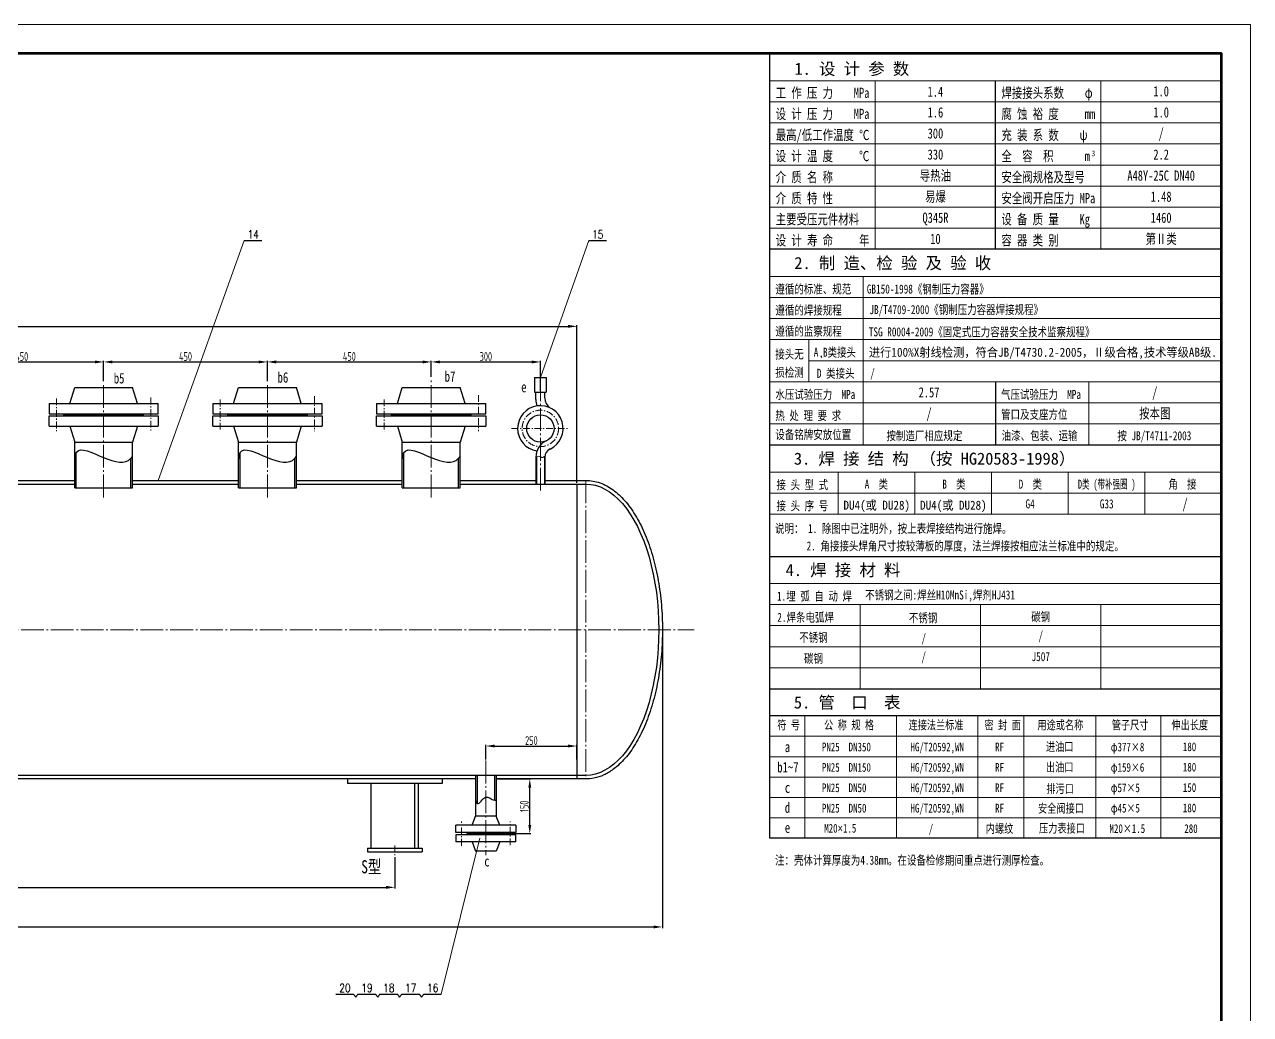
# Model space of a CAD drawing. Extents: x -6371 to 30159, y -2288 to 2464.
# Drawn here: x 26791 to 30159, y -254 to 2464 of the extents above; entities that cross this region are included whole.
import ezdxf
from ezdxf.enums import TextEntityAlignment as Align

# ---------------------------------------------------------------- set-up
doc = ezdxf.new("R2010")
doc.units = 0
doc.header["$LTSCALE"] = 25
doc.header["$PDMODE"] = 1
doc.linetypes.add('ZXX-L', pattern=[3.28, 2.5, -0.3, 0.18, -0.3])
doc.linetypes.add('ZXX-S', pattern=[1.27, 0.75, -0.2, 0.12, -0.2])
doc.layers.get('Defpoints').update_dxf_attribs({"linetype": 'CONTINUOUS'})
doc.layers.add('1轮廓实线层', color=7, linetype='CONTINUOUS')
for name, color, linetype, lineweight in [('A 粗实线', 1, 'CONTINUOUS', 25), ('B 细实线', 7, 'CONTINUOUS', 15), ('C 文 字', 2, 'CONTINUOUS', 20), ('D 短中心线', 3, 'ZXX-S', 18), ('E 长中心线', 3, 'ZXX-L', 15), ('J 标注尺寸', 2, 'CONTINUOUS', 15)]:
    doc.layers.add(name, color=color, linetype=linetype, lineweight=lineweight)
doc.styles.add('HZTXT', font='SIMFANG.TTF', dxfattribs={"width": 0.75})
doc.styles.add('ROMANC', font='romanc', dxfattribs={"width": 0.7, "height": 6})
doc.styles.get("Standard").update_dxf_attribs({"font": 'isocp.shx', "width": 0.707, "bigfont": 'hztxt.shx'})
doc.dimstyles.new('通用标注4.0', dxfattribs={"dimtxt": 24, "dimasz": 24, "dimexe": 3, "dimexo": 3, "dimgap": 3, "dimtad": 1, "dimdec": 0, "dimzin": 0, "dimdsep": 46, "dimtxsty": 'Standard', "dimcen": 3, "dimadec": 0, "dimazin": 0, "dimtfac": 0.375, "dimtdec": 0, "dimtmove": 2, "dimatfit": 3, "dimfxl": 0, "dimtzin": 0, "dimarcsym": 0})

# ---------------------------------------------------------------- blocks, each defined once
blk = doc.blocks.new('*D80')
at = {"layer": 'Defpoints', "color": 0}
for p in [(28308.5, 1635.5), (24108.5, 1212.4), (28308.5, 1202.4)]:
    blk.add_point(p, dxfattribs=at)
at = {"layer": 'J 标注尺寸', "color": 0, "lineweight": -2}
for p, q in [((24108.5, 1215.4), (24108.5, 1638.5)), ((24132.5, 1635.5), (28284.5, 1635.5)), ((28308.5, 1205.4), (28308.5, 1638.5))]:
    blk.add_line(p, q, dxfattribs=at)
at = {"layer": 'J 标注尺寸', "color": 0}
for points in [[(24132.5, 1639.5), (24132.5, 1631.5), (24108.5, 1635.5)], [(28284.5, 1639.5), (28284.5, 1631.5), (28308.5, 1635.5)]]:
    blk.add_solid(points, dxfattribs=at)
at = {"layer": 'J 标注尺寸', "color": 0, "insert": (26208.5, 1650.5), "char_height": 24, "attachment_point": 5}
blk.add_mtext('4200{}{}', dxfattribs=at)
blk = doc.blocks.new('*D86')
at = {"layer": 'Defpoints', "color": 0}
for p in [(26558.5, 1537.7), (27008.5, 1537.7), (27008.5, 1481.6)]:
    blk.add_point(p, dxfattribs=at)
at = {"layer": 'J 标注尺寸', "color": 0, "lineweight": -2}
for p, q in [((26582.5, 1537.7), (26984.5, 1537.7)), ((27008.5, 1484.6), (27008.5, 1540.7))]:
    blk.add_line(p, q, dxfattribs=at)
at = {"layer": 'J 标注尺寸', "color": 0}
for points in [[(26582.5, 1541.7), (26582.5, 1533.7), (26558.5, 1537.7)], [(26984.5, 1541.7), (26984.5, 1533.7), (27008.5, 1537.7)]]:
    blk.add_solid(points, dxfattribs=at)
at = {"layer": 'J 标注尺寸', "color": 0, "insert": (26783.5, 1552.7), "char_height": 24, "attachment_point": 5}
blk.add_mtext('450', dxfattribs=at)
blk = doc.blocks.new('*D87')
at = {"layer": 'Defpoints', "color": 0}
for p in [(27008.5, 1537.7), (27458.5, 1537.7), (27458.5, 1481.6)]:
    blk.add_point(p, dxfattribs=at)
at = {"layer": 'J 标注尺寸', "color": 0, "lineweight": -2}
for p, q in [((27032.5, 1537.7), (27434.5, 1537.7)), ((27458.5, 1484.6), (27458.5, 1540.7))]:
    blk.add_line(p, q, dxfattribs=at)
at = {"layer": 'J 标注尺寸', "color": 0}
for points in [[(27032.5, 1541.7), (27032.5, 1533.7), (27008.5, 1537.7)], [(27434.5, 1541.7), (27434.5, 1533.7), (27458.5, 1537.7)]]:
    blk.add_solid(points, dxfattribs=at)
at = {"layer": 'J 标注尺寸', "color": 0, "insert": (27233.5, 1552.7), "char_height": 24, "attachment_point": 5}
blk.add_mtext('450', dxfattribs=at)
blk = doc.blocks.new('*D88')
at = {"layer": 'Defpoints', "color": 0}
for p in [(27458.5, 1537.7), (27908.5, 1537.7), (27908.5, 1493.4)]:
    blk.add_point(p, dxfattribs=at)
at = {"layer": 'J 标注尺寸', "color": 0, "lineweight": -2}
for p, q in [((27482.5, 1537.7), (27884.5, 1537.7)), ((27908.5, 1496.4), (27908.5, 1540.7))]:
    blk.add_line(p, q, dxfattribs=at)
at = {"layer": 'J 标注尺寸', "color": 0}
for points in [[(27482.5, 1541.7), (27482.5, 1533.7), (27458.5, 1537.7)], [(27884.5, 1541.7), (27884.5, 1533.7), (27908.5, 1537.7)]]:
    blk.add_solid(points, dxfattribs=at)
at = {"layer": 'J 标注尺寸', "color": 0, "insert": (27683.5, 1552.7), "char_height": 24, "attachment_point": 5}
blk.add_mtext('450', dxfattribs=at)
blk = doc.blocks.new('*D89')
at = {"layer": 'Defpoints', "color": 0}
for p in [(27908.5, 1537.7), (28208.5, 1537.7), (28208.5, 1455.1)]:
    blk.add_point(p, dxfattribs=at)
at = {"layer": 'J 标注尺寸', "color": 0, "lineweight": -2}
for p, q in [((27932.5, 1537.7), (28184.5, 1537.7)), ((28208.5, 1458.1), (28208.5, 1540.7))]:
    blk.add_line(p, q, dxfattribs=at)
at = {"layer": 'J 标注尺寸', "color": 0}
for points in [[(27932.5, 1541.7), (27932.5, 1533.7), (27908.5, 1537.7)], [(28184.5, 1541.7), (28184.5, 1533.7), (28208.5, 1537.7)]]:
    blk.add_solid(points, dxfattribs=at)
at = {"layer": 'J 标注尺寸', "color": 0, "insert": (28058.5, 1552.7), "char_height": 24, "attachment_point": 5}
blk.add_mtext('300', dxfattribs=at)
blk = doc.blocks.new('*D90')
at = {"layer": 'Defpoints', "color": 0}
for p in [(28087, 392.4), (28179.1, 392.4), (28109.5, 242.4)]:
    blk.add_point(p, dxfattribs=at)
at = {"layer": 'J 标注尺寸', "color": 0, "lineweight": -2}
for p, q in [((28090, 392.4), (28182.1, 392.4)), ((28179.1, 266.4), (28179.1, 368.4)), ((28112.5, 242.4), (28182.1, 242.4))]:
    blk.add_line(p, q, dxfattribs=at)
at = {"layer": 'J 标注尺寸', "color": 0}
for points in [[(28175.1, 368.4), (28183.1, 368.4), (28179.1, 392.4)], [(28175.1, 266.4), (28183.1, 266.4), (28179.1, 242.4)]]:
    blk.add_solid(points, dxfattribs=at)
at = {"layer": 'J 标注尺寸', "color": 0, "insert": (28164.1, 317.4), "char_height": 24, "attachment_point": 5, "rotation": 90}
blk.add_mtext('150', dxfattribs=at)
blk = doc.blocks.new('*D102')
at = {"layer": 'Defpoints', "color": 0}
for p in [(24608.5, 180.3), (27808.5, 180.3), (27808.5, 94.8)]:
    blk.add_point(p, dxfattribs=at)
at = {"layer": 'J 标注尺寸', "color": 0, "lineweight": -2}
for p, q in [((24608.5, 177.3), (24608.5, 91.8)), ((27808.5, 177.3), (27808.5, 91.8)), ((24632.5, 94.8), (27784.5, 94.8))]:
    blk.add_line(p, q, dxfattribs=at)
at = {"layer": 'J 标注尺寸', "color": 0}
for points in [[(24632.5, 98.8), (24632.5, 90.8), (24608.5, 94.8)], [(27784.5, 98.8), (27784.5, 90.8), (27808.5, 94.8)]]:
    blk.add_solid(points, dxfattribs=at)
at = {"layer": 'J 标注尺寸', "color": 0, "insert": (26208.5, 109.8), "char_height": 24, "attachment_point": 5}
blk.add_mtext('3200', dxfattribs=at)
blk = doc.blocks.new('*D103')
at = {"layer": 'Defpoints', "color": 0}
for p in [(28308.5, 482.9), (28058.5, 442.9), (28308.5, 442.9)]:
    blk.add_point(p, dxfattribs=at)
at = {"layer": 'J 标注尺寸', "color": 0, "lineweight": -2}
for p, q in [((28058.5, 445.9), (28058.5, 485.9)), ((28082.5, 482.9), (28284.5, 482.9)), ((28308.5, 445.9), (28308.5, 485.9))]:
    blk.add_line(p, q, dxfattribs=at)
at = {"layer": 'J 标注尺寸', "color": 0}
for points in [[(28082.5, 486.9), (28082.5, 478.9), (28058.5, 482.9)], [(28284.5, 486.9), (28284.5, 478.9), (28308.5, 482.9)]]:
    blk.add_solid(points, dxfattribs=at)
at = {"layer": 'J 标注尺寸', "color": 0, "insert": (28183.5, 497.9), "char_height": 24, "attachment_point": 5}
blk.add_mtext('250', dxfattribs=at)
blk = doc.blocks.new('*D106')
at = {"layer": 'Defpoints', "color": 0}
for p in [(23873.5, 802.4), (28543.5, 802.4), (28543.5, -13.9)]:
    blk.add_point(p, dxfattribs=at)
at = {"layer": 'J 标注尺寸', "color": 0, "lineweight": -2}
for p, q in [((23873.5, 799.4), (23873.5, -16.9)), ((28543.5, 799.4), (28543.5, -16.9)), ((23897.5, -13.9), (28519.5, -13.9))]:
    blk.add_line(p, q, dxfattribs=at)
at = {"layer": 'J 标注尺寸', "color": 0}
for points in [[(23897.5, -9.9), (23897.5, -17.9), (23873.5, -13.9)], [(28519.5, -9.9), (28519.5, -17.9), (28543.5, -13.9)]]:
    blk.add_solid(points, dxfattribs=at)
at = {"layer": 'J 标注尺寸', "color": 0, "insert": (26208.5, 1.1), "char_height": 24, "attachment_point": 5}
blk.add_mtext('4670', dxfattribs=at)

msp = doc.modelspace()

# ---------------------------------------------------------------- linework, layer by layer
at = {"layer": '1轮廓实线层'}
for points in [[(26929, 1268), (26933.5, 1288.9), (27008.5, 1275), (27083.5, 1273.3), (27088, 1279.7)], [(27379, 1268), (27383.5, 1288.9), (27458.5, 1275), (27533.5, 1273.3), (27538, 1279.7)], [(27829, 1268), (27833.5, 1288.9), (27908.5, 1275), (27983.5, 1273.3), (27988, 1279.7)], [(28030, 334.3), (28035, 325.1), (28058.5, 342.7), (28082, 334.3), (28087, 334.3)]]:
    msp.add_spline(points, degree=3, dxfattribs=at)
at = {"layer": 'A 粗实线'}
for p, q in [((28838.8, 229.7), (28838.8, 2384.3)), ((29458.8, 1847), (29458.8, 2309.9)), ((27394.9, 1870.9), (27443.1, 1870.9)), ((28341.4, 1870.9), (28389.5, 1870.9)), ((30078.8, 1847), (28838.8, 1847)), ((28192.2, 1495.1), (28192.2, 1455.1)), ((28192.2, 1495.1), (28224.2, 1495.1)), ((28224.2, 1495.1), (28224.2, 1455.1)), ((29458.8, 1483.3), (29458.8, 1309.7)), ((26915.5, 1423.4), (26929, 1467.4)), ((26929, 1467.4), (27088, 1467.4)), ((27101.5, 1423.4), (27088, 1467.4)), ((27365.5, 1423.4), (27379, 1467.4)), ((27379, 1467.4), (27538, 1467.4)), ((27551.5, 1423.4), (27538, 1467.4)), ((27815.5, 1423.4), (27829, 1467.4)), ((27829, 1467.4), (27988, 1467.4)), ((28001.5, 1423.4), (27988, 1467.4)), ((28192.2, 1455.1), (28224.2, 1455.1)), ((28195.7, 1434.2), (28195.7, 1455.1)), ((28220.7, 1438.7), (28220.7, 1455.1)), ((26858.5, 1423.4), (26858.5, 1395.4)), ((26858.5, 1423.4), (27158.5, 1423.4)), ((27158.5, 1395.4), (27158.5, 1423.4)), ((27308.5, 1423.4), (27308.5, 1395.4)), ((27308.5, 1423.4), (27608.5, 1423.4)), ((27608.5, 1395.4), (27608.5, 1423.4)), ((27758.5, 1423.4), (27758.5, 1395.4)), ((27758.5, 1423.4), (28058.5, 1423.4)), ((28058.5, 1395.4), (28058.5, 1423.4)), ((26858.5, 1395.4), (27158.5, 1395.4)), ((26858.5, 1361.4), (26858.5, 1389.4)), ((26858.5, 1389.4), (27158.5, 1389.4)), ((26899.5, 1395.4), (26899.5, 1392.4)), ((26899.5, 1389.4), (26899.5, 1392.4)), ((26899.5, 1392.4), (27117.5, 1392.4)), ((26899.5, 1392.4), (27117.5, 1392.4)), ((27117.5, 1392.4), (27117.5, 1395.4)), ((27117.5, 1392.4), (27117.5, 1389.4)), ((27158.5, 1389.4), (27158.5, 1361.4)), ((27308.5, 1395.4), (27608.5, 1395.4)), ((27308.5, 1361.4), (27308.5, 1389.4)), ((27308.5, 1389.4), (27608.5, 1389.4)), ((27349.5, 1395.4), (27349.5, 1392.4)), ((27349.5, 1389.4), (27349.5, 1392.4)), ((27349.5, 1392.4), (27567.5, 1392.4)), ((27349.5, 1392.4), (27567.5, 1392.4)), ((27567.5, 1392.4), (27567.5, 1395.4)), ((27567.5, 1392.4), (27567.5, 1389.4)), ((27608.5, 1389.4), (27608.5, 1361.4)), ((27758.5, 1395.4), (28058.5, 1395.4)), ((27758.5, 1361.4), (27758.5, 1389.4)), ((27758.5, 1389.4), (28058.5, 1389.4)), ((27799.5, 1395.4), (27799.5, 1392.4)), ((27799.5, 1389.4), (27799.5, 1392.4)), ((27799.5, 1392.4), (28017.5, 1392.4)), ((27799.5, 1392.4), (28017.5, 1392.4)), ((28017.5, 1392.4), (28017.5, 1395.4)), ((28017.5, 1392.4), (28017.5, 1389.4)), ((28058.5, 1389.4), (28058.5, 1361.4)), ((26858.5, 1361.4), (27158.5, 1361.4)), ((26915.5, 1361.4), (26929, 1317.4)), ((27101.5, 1361.4), (27088, 1317.4)), ((27308.5, 1361.4), (27608.5, 1361.4)), ((27365.5, 1361.4), (27379, 1317.4)), ((27551.5, 1361.4), (27538, 1317.4)), ((27758.5, 1361.4), (28058.5, 1361.4)), ((27815.5, 1361.4), (27829, 1317.4)), ((28001.5, 1361.4), (27988, 1317.4)), ((26929, 1192.4), (26929, 1317.4)), ((26929, 1317.4), (27088, 1317.4)), ((27088, 1192.4), (27088, 1317.4)), ((27379, 1192.4), (27379, 1317.4)), ((27379, 1317.4), (27538, 1317.4)), ((27538, 1192.4), (27538, 1317.4)), ((27829, 1192.4), (27829, 1317.4)), ((27829, 1317.4), (27988, 1317.4)), ((27988, 1192.4), (27988, 1317.4)), ((26933.5, 1192.4), (26933.5, 1288.9)), ((27383.5, 1192.4), (27383.5, 1288.9)), ((27833.5, 1192.4), (27833.5, 1288.9)), ((28838.8, 1309.7), (30078.8, 1309.7)), ((27083.5, 1192.4), (27083.5, 1273.3)), ((27533.5, 1192.4), (27533.5, 1273.3)), ((27983.5, 1192.4), (27983.5, 1273.3)), ((28195.7, 1276.1), (28195.7, 1202.4)), ((28197.2, 1276.1), (28197.2, 1202.4)), ((28219.2, 1276.1), (28219.2, 1202.4)), ((28220.7, 1276.1), (28220.7, 1202.4)), ((26638, 1212.4), (26929, 1212.4)), ((27088, 1212.4), (27379, 1212.4)), ((27538, 1212.4), (27829, 1212.4)), ((27988, 1212.4), (28195.7, 1212.4)), ((28220.7, 1212.4), (28333.5, 1212.4)), ((26638, 1202.4), (26929, 1202.4)), ((26929, 1192.4), (27088, 1192.4)), ((27088, 1202.4), (27379, 1202.4)), ((27379, 1192.4), (27538, 1192.4)), ((27538, 1202.4), (27829, 1202.4)), ((27829, 1192.4), (27988, 1192.4)), ((27988, 1202.4), (28333.5, 1202.4)), ((28308.5, 1202.4), (28308.5, 392.4)), ((28838.8, 1003.8), (30078.8, 1003.8)), ((28838.8, 640.1), (30078.8, 640.1)), ((30078.8, 565.7), (28838.8, 565.7)), ((28333.5, 402.4), (24083.5, 402.4)), ((28030, 392.4), (24083.5, 392.4)), ((27678.5, 392.4), (27678.5, 380.4)), ((27938.5, 380.4), (27678.5, 380.4)), ((27743.5, 202.4), (27743.5, 380.4)), ((27863.5, 202.4), (27863.5, 380.4)), ((27873.5, 202.4), (27873.5, 380.4)), ((27938.5, 392.4), (27938.5, 380.4)), ((28030, 402.4), (28030, 290.4)), ((28035, 402.4), (28035, 325.1)), ((28082, 402.4), (28082, 334.3)), ((28087, 402.4), (28087, 290.4)), ((28333.5, 392.4), (28087, 392.4)), ((28020.5, 265.4), (28030, 290.4)), ((28087, 290.4), (28030, 290.4)), ((28096.5, 265.4), (28087, 290.4)), ((27976, 245.4), (27976, 265.4)), ((28141, 265.4), (27976, 265.4)), ((28141, 245.4), (27976, 245.4)), ((28141, 239.4), (27976, 239.4)), ((27976, 239.4), (27976, 219.4)), ((28007.5, 242.4), (28007.5, 245.4)), ((28109.5, 242.4), (28007.5, 242.4)), ((28109.5, 242.4), (28007.5, 242.4)), ((28007.5, 242.4), (28007.5, 239.4)), ((28109.5, 245.4), (28109.5, 242.4)), ((28109.5, 239.4), (28109.5, 242.4)), ((28141, 265.4), (28141, 245.4)), ((28141, 219.4), (28141, 239.4)), ((27733.5, 202.4), (27883.5, 202.4)), ((27733.5, 202.4), (27733.5, 192.4)), ((27883.5, 202.4), (27883.5, 192.4)), ((28141, 219.4), (27976, 219.4)), ((28020.5, 219.4), (28030, 194.4)), ((28096.5, 219.4), (28087, 194.4)), ((30078.8, 229.7), (28838.8, 229.7)), ((27733.5, 192.4), (27883.5, 192.4)), ((28087, 194.4), (28030, 194.4)), ((27646.8, -198.2), (27695, -198.2)), ((27707.1, -198.2), (27755.3, -198.2)), ((27767.4, -198.2), (27815.6, -198.2)), ((27827.7, -198.2), (27875.8, -198.2)), ((27888, -198.2), (27936.1, -198.2))]:
    msp.add_line(p, q, dxfattribs=at)
at = {"layer": 'A 粗实线', "color": 5, "lineweight": 60}
msp.add_lwpolyline([(23630.8, -2207.7), (30078.8, -2207.7), (30078.8, 2384.3), (23630.8, 2384.3)], close=True, dxfattribs=at)
at = {"layer": 'A 粗实线'}
msp.add_circle((28208.2, 1355.1), 37.5, dxfattribs=at)
for centre, radius, start, end in [((28208.2, 1355.1), 62.5, 295.3769, 261.3292), ((28245.7, 1434.2), 50, 180, 200.2078), ((28255.2, 1439.3), 34.5, 181.1276, 232.5156), ((28245.7, 1276.1), 50, 115.3769, 180), ((28245.7, 1276.1), 25, 115.3769, 180)]:
    msp.add_arc(centre, radius, start, end, dxfattribs=at)
at = {"layer": 'A 粗实线', "extrusion": (0, 0, -1)}
msp.add_ellipse((28333.5, 802.4), major_axis=(0, 400), ratio=0.5, start_param=0, end_param=3.141593, dxfattribs=at)
at = {"layer": 'A 粗实线'}
msp.add_open_spline([(28333.5, 1212.4), (28340, 1212.4), (28346.5, 1211.8), (28359.3, 1209.5), (28365.7, 1207.8), (28378.3, 1203.4), (28384.5, 1200.6), (28402.2, 1191), (28413.5, 1182.8), (28434.9, 1162.9), (28445.1, 1151.3), (28464.3, 1125), (28473.3, 1110.3), (28489.8, 1078.3), (28497.4, 1061), (28510.9, 1024.1), (28516.9, 1004.5), (28527.1, 963.8), (28531.3, 942.6), (28538, 899.1), (28540.4, 876.8), (28543.3, 831.7), (28543.8, 808.9), (28542.9, 763.5), (28541.5, 740.9), (28536.8, 696.4), (28533.5, 674.5), (28525.1, 632.2), (28520.1, 611.7), (28508.2, 572.7), (28501.5, 554.1), (28486.5, 519.4), (28478.2, 503.3), (28460.4, 473.9), (28450.8, 460.6), (28430.5, 437.3), (28419.8, 427.2), (28400.1, 412.8), (28391.5, 407.6), (28373.7, 399.4), (28364.5, 396.4), (28348.1, 393.1), (28340.8, 392.4), (28333.5, 392.4)], degree=3, knots=[0, 0, 0, 0, 0.088173, 0.088173, 0.176347, 0.176347, 0.26452, 0.26452, 0.432799, 0.432799, 0.601078, 0.601078, 0.769357, 0.769357, 0.937636, 0.937636, 1.105915, 1.105915, 1.274194, 1.274194, 1.442473, 1.442473, 1.610752, 1.610752, 1.779031, 1.779031, 1.94731, 1.94731, 2.115589, 2.115589, 2.283868, 2.283868, 2.452147, 2.452147, 2.620426, 2.620426, 2.788705, 2.788705, 2.915425, 2.915425, 3.042145, 3.042145, 3.141593, 3.141593, 3.141593, 3.141593], dxfattribs=at)
at = {"layer": 'B 细实线'}
for p, q in [((28838.8, 2309.9), (30078.8, 2309.9)), ((29128.1, 2309.9), (29128.1, 1847)), ((29748.1, 1847), (29748.1, 2309.9)), ((28838.8, 2252.1), (30078.8, 2252.1)), ((28838.8, 2194.2), (30078.8, 2194.2)), ((28838.8, 2136.3), (30078.8, 2136.3)), ((28838.8, 2078.5), (30078.8, 2078.5)), ((28838.8, 2020.6), (30078.8, 2020.6)), ((28838.8, 1962.7), (30078.8, 1962.7)), ((28838.8, 1904.9), (30078.8, 1904.9)), ((27158.5, 1212.4), (27394.9, 1870.9)), ((28208.2, 1495.1), (28341.4, 1870.9)), ((28838.8, 1772.6), (30078.8, 1772.6)), ((29095, 1309.7), (29095, 1772.6)), ((28838.8, 1714.7), (30078.8, 1714.7)), ((28838.8, 1656.9), (30078.8, 1656.9)), ((28838.8, 1599), (30078.8, 1599)), ((28945.2, 1599), (28945.2, 1483.3)), ((28978.6, 1554.2), (28980.9, 1550.1)), ((28945.2, 1541.1), (30078.8, 1541.1)), ((28838.8, 1483.3), (30078.8, 1483.3)), ((29715, 1309.7), (29715, 1483.3)), ((28838.8, 1425.4), (30078.8, 1425.4)), ((28838.8, 1367.5), (30078.8, 1367.5)), ((28838.8, 1235.3), (30078.8, 1235.3)), ((29026.5, 1235.3), (29026.5, 1119.5)), ((29236.9, 1119.5), (29236.9, 1235.3)), ((29447.3, 1235.3), (29447.3, 1119.5)), ((29657.7, 1119.5), (29657.7, 1235.3)), ((29868.1, 1235.3), (29868.1, 1119.5)), ((28838.8, 1177.4), (30078.8, 1177.4)), ((28838.8, 1119.5), (30078.8, 1119.5)), ((28838.8, 929.4), (30078.8, 929.4)), ((28838.8, 871.5), (30078.8, 871.5)), ((29086.8, 640.1), (29086.8, 871.5)), ((29417.4, 640.1), (29417.4, 871.5)), ((29748.1, 640.1), (29748.1, 871.5)), ((28838.8, 813.7), (30078.8, 813.7)), ((30078.8, 755.8), (28838.8, 755.8)), ((28838.8, 697.9), (30078.8, 697.9)), ((28934.8, 565.7), (28934.8, 229.7)), ((29186, 565.7), (29186, 229.7)), ((29409.4, 565.7), (29409.4, 229.7)), ((29535.8, 565.7), (29535.8, 229.7)), ((29733.7, 565.7), (29733.7, 229.7)), ((29912.4, 565.7), (29912.4, 229.7)), ((30078.8, 509.7), (28838.8, 509.7)), ((30078.8, 453.7), (28838.8, 453.7)), ((30078.8, 397.7), (28838.8, 397.7)), ((30078.8, 341.7), (28838.8, 341.7)), ((30078.8, 285.7), (28838.8, 285.7)), ((28041.9, 229.8), (27936.1, -198.2)), ((27695, -198.2), (27701, -206.7)), ((27707.1, -198.2), (27701, -206.7)), ((27755.3, -198.2), (27761.3, -206.7)), ((27767.4, -198.2), (27761.3, -206.7)), ((27815.6, -198.2), (27821.6, -206.7)), ((27827.7, -198.2), (27821.6, -206.7)), ((27875.8, -198.2), (27881.9, -206.7)), ((27888, -198.2), (27881.9, -206.7))]:
    msp.add_line(p, q, dxfattribs=at)
msp.add_lwpolyline([(23430.8, -2287.7), (30158.8, -2287.7), (30158.8, 2464.3), (23430.8, 2464.3)], close=True, dxfattribs=at)
msp.add_spline([(28195.7, 1276.1), (28205.7, 1278.5), (28212.6, 1275.4), (28220.7, 1279.2)], degree=3, dxfattribs=at)
at = {"layer": 'D 短中心线'}
for p, q in [((26879, 1437.6), (26879, 1347.4)), ((27138, 1439.8), (27138, 1347.4)), ((27329, 1434.2), (27329, 1347.4)), ((27588, 1443.6), (27588, 1347.4)), ((27779, 1434.8), (27779, 1347.4)), ((28038, 1446.5), (28038, 1347.4)), ((28128.8, 1355.1), (28287.6, 1355.1)), ((27991.8, 208.9), (27991.8, 275.4)), ((28125.3, 210.3), (28125.3, 275.4)), ((27808.5, 210.1), (27808.5, 180.3))]:
    msp.add_line(p, q, dxfattribs=at)
msp.add_circle((28208.2, 1355.1), 50, dxfattribs=at)
at = {"layer": 'E 长中心线'}
for p, q in [((27908.5, 1165.8), (27908.5, 1493.4)), ((28208.5, 1184.4), (28208.5, 1502.9)), ((27008.5, 1165.8), (27008.5, 1481.6)), ((27458.5, 1165.8), (27458.5, 1481.6)), ((28333.5, 1212.4), (28333.5, 392.4)), ((26453.7, 802.4), (28630.3, 802.4)), ((28058.5, 442.9), (28058.5, 183.4))]:
    msp.add_line(p, q, dxfattribs=at)

# ---------------------------------------------------------------- texts
at = {"layer": 'A 粗实线', "color": 2, "style": 'HZTXT', "width": 0.75}
for s, p in [('工 作 压 力    MPa', (28854.6, 2262.8)), ('焊接接头系数    φ', (29474.6, 2262.8)), ('设 计 压 力    MPa', (28854.6, 2204.9)), ('腐 蚀 裕 度     mm', (29474.6, 2204.9)), ('最高/低工作温度 ℃', (28854.6, 2147.1)), ('充 装 系 数    ψ', (29474.6, 2147.1)), ('全  容  积      m', (29474.6, 2089.2)), ('设 计 温 度     ℃', (28854.6, 2089.2)), ('介 质 名 称', (28854.6, 2031.3)), ('安全阀规格及型号', (29474.6, 2031.3)), ('介 质 特 性', (28854.6, 1973.5)), ('安全阀开启压力 MPa', (29474.6, 1973.5)), ('主要受压元件材料', (28854.6, 1915.6)), ('设 备 质 量    Kg', (29474.6, 1915.6)), ('设 计 寿 命     年', (28854.6, 1857.7)), ('容 器 类 别', (29474.6, 1857.7))]:
    msp.add_text(s, height=28, dxfattribs=at).set_placement(p)
for s, p in [('1.4', (29293.2, 2280)), ('1.0', (29913.4, 2281)), ('1.6', (29293.4, 2223.1)), ('1.0', (29913.4, 2223.1)), ('300', (29293.4, 2165.3)), ('/', (29913.4, 2165.3)), ('330', (29293.4, 2107.4)), ('2.2', (29913.4, 2107.4)), ('导热油', (29293.4, 2049.5)), ('A48Y-25C DN40', (29913.4, 2049.5)), ('易爆', (29293.4, 1991.7)), ('1.48', (29913.4, 1991.7)), ('Q345R', (29293.4, 1933.8)), ('1460', (29913.4, 1933.8)), ('10', (29293.4, 1875.9)), ('第Ⅱ类', (29913.4, 1875.9)), ('2.57', (29275.8, 1454.3)), ('/', (29895.8, 1454.3)), ('按本图', (29895.8, 1396.5)), ('/', (29275.8, 1396.5)), ('/', (29979.1, 1148.5))]:
    msp.add_text(s, height=28, dxfattribs=at).set_placement(p, align=Align.MIDDLE_CENTER)
at = {"layer": 'C 文 字', "style": 'HZTXT'}
for s, height, p in [('1. 设 计 参 数', 33.07, (28906.1, 2326.2)), ('2. 制 造、检 验 及 验 收', 33.067, (28905.8, 1792.9)), ('3. 焊 接 结 构', 33.07, (28904.5, 1255.6)), ('（按 HG20583-1998）', 33.067, (29249.9, 1255.6)), ('4. 焊 接 材 料', 33.07, (28881.9, 949.7)), ('5. 管  口  表', 33.07, (28904.5, 586))]:
    msp.add_text(s, height=height, dxfattribs=at).set_placement(p)
at = {"layer": 'C 文 字', "style": 'HZTXT', "width": 0.75}
for s, height, p in [('3', 15.6, (29722.5, 2102.7)), ('遵循的标准、规范', 24.8, (28853.8, 1725.5)), ('GB150-1998《钢制压力容器》', 24.8, (29104.9, 1725.5)), ('遵循的焊接规程', 24.8, (28853.8, 1667.6)), ('JB/T4709-2000《钢制压力容器焊接规程》', 24.8, (29112, 1669.1)), ('遵循的监察规程', 24.8, (28853.8, 1609.7)), ('TSG R0004-2009《固定式压力容器安全技术监察规程》', 24.8, (29110.4, 1607.9)), ('接头无', 24.8, (28853.4, 1546.8)), ('A B类接头', 24.8, (28959.1, 1551.9)), ('损检测', 24.8, (28853.4, 1496.7)), ('D 类接头', 24.8, (28967.7, 1494)), ('/', 24.8, (29114.2, 1494.7)), ('水压试验压力  MPa', 24.8, (28853.6, 1436.1)), ('气压试验压力  MPa', 24.8, (29473.6, 1436.1)), ('热 处 理 要 求', 24.8, (28853.6, 1378.3)), ('管口及支座方位', 24.8, (29473.7, 1381.4)), ('设备铭牌安放位置', 24.8, (28853.6, 1326)), ('按制造厂相应规定', 24.8, (29158.8, 1322.7)), ('油漆、包装、运输', 24.8, (29475.3, 1323.2)), ('按 JB/T4711-2003', 24.8, (29793.1, 1322.7)), ('接 头 型 式', 24.8, (28856.7, 1188.1)), ('接 头 序 号', 24.8, (28856.7, 1130.3)), ('说明： 1. 除图中已注明外，按上表焊接结构进行施焊。', 24.8, (28852.7, 1068)), ('2. 角接接头焊角尺寸按较薄板的厚度，法兰焊接按相应法兰标准中的规定。', 24.8, (28939.6, 1020)), ('1.埋 弧 自 动 焊', 24.8, (28858.1, 882.3)), ('不锈钢之间:焊丝H10MnSi,焊剂HJ431', 24.8, (29100.3, 885.4)), ('注：壳体计算厚度为4.38mm。在设备检修期间重点进行测厚检查。', 24.8, (28852.7, 157))]:
    msp.add_text(s, height=height, dxfattribs=at).set_placement(p)
at = {"layer": 'C 文 字', "style": 'ROMANC', "width": 0.8}
for s, p in [('14', (27419.5, 1887.9)), ('15', (28366, 1887.9)), ('20', (27671.4, -181.3)), ('19', (27731.7, -181.3)), ('18', (27792, -181.3)), ('17', (27852.3, -181.3)), ('16', (27912.6, -181.3))]:
    msp.add_text(s, height=22.58, dxfattribs=at).set_placement(p, align=Align.MIDDLE)
at = {"layer": 'C 文 字', "style": 'HZTXT'}
for s, width, p, p2 in [('进行100%X射线检测，符合JB/T4730.2-2005，Ⅱ级合格,技术等级AB级.', 0.898555, (29110.5, 1551.9), (30066.4, 1551.9)), ('D类 (带补强圈 )', 0.614194, (29684.9, 1189.7), (29843, 1189.7)), ('DU4(或 DU28)', 0.888418, (29040.7, 1131.9), (29223.7, 1131.9)), ('DU4(或 DU28)', 0.888418, (29251.2, 1131.9), (29434.1, 1131.9))]:
    msp.add_text(s, height=24.8, dxfattribs=dict(at, width=width)).set_placement(p, p2, align=Align.FIT)
at = {"layer": 'C 文 字', "style": 'HZTXT', "width": 0.75}
for s, height, p in [('A  类', 24.8, (29131, 1189.7)), ('B  类', 24.8, (29344.2, 1189.7)), ('D  类', 24.8, (29553.9, 1189.7)), ('角  接', 24.8, (29971.9, 1189.7)), ('G4', 24.8, (29553.4, 1135.6)), ('G33', 24.8, (29763.8, 1135.6)), ('2.焊条电弧焊', 24.8, (28936.7, 824.1)), ('不锈钢', 24.8, (29259.5, 822.4)), ('碳钢', 24.8, (29582.4, 825.6)), ('不锈钢', 24.8, (28958.3, 768.7)), ('/', 24.8, (29261.1, 766.9)), ('/', 24.8, (29582.7, 773.9)), ('/', 24.8, (29261.1, 716.1)), ('J507', 24.8, (29582.7, 716.1)), ('碳钢', 24.8, (28958.3, 710.9)), ('S型', 36, (27743.7, 133.4))]:
    msp.add_text(s, height=height, dxfattribs=at).set_placement(p, align=Align.CENTER)
for s, p in [('进油口', (29634.7, 481)), ('180', (29991.4, 481)), ('出油口', (29634.7, 425)), ('180', (29991.4, 425)), ('排污口', (29635.8, 365.5)), ('150', (29991.4, 369)), ('安全阀接口', (29638.2, 311.8)), ('180', (29991.4, 313)), ('压力表接口', (29641, 257)), ('280', (29995.3, 256.1))]:
    msp.add_text(s, height=24, dxfattribs=at).set_placement(p, align=Align.MIDDLE_CENTER)
at = {"layer": 'C 文 字', "attachment_point": 1, "style": 'HZTXT'}
for s, insert, char_height, width in [('b5', (27036.4, 1507.4), 28.8, 460.8), ('b6', (27486.3, 1509.6), 28.8, 460.8), ('b7', (27945.4, 1512.1), 28.8, 460.8), ('e', (28155.5, 1483.3), 28.8, 460.8), (' 符 号', (28846.5, 552.6), 24, 384), ('公 称 规 格', (28987.4, 552.6), 24, 384), ('连接法兰标准', (29219.4, 552.6), 24, 384), ('密 封 面', (29427.9, 552.6), 24, 384), ('用途或名称', (29573.5, 552.6), 24, 384), ('管子尺寸', (29777.8, 552.6), 24, 384), ('伸出长度', (29941.5, 552.6), 24, 384), ('a', (28879.6, 495.1), 28.8, 460.8), ('PN25  DN350', (28981.4, 492.3), 24, 384), ('HG/T20592,WN', (29224.8, 492.3), 24, 384), ('RF', (29457.2, 492.3), 24, 384), ('φ377×8', (29775, 492.3), 24, 384), ('b1~7', (28858.7, 439.1), 28.8, 460.8), ('HG/T20592,WN', (29224.8, 436.3), 24, 384), ('PN25  DN150', (28981.4, 436.3), 24, 384), ('RF', (29457.2, 436.3), 24, 384), ('φ159×6', (29775, 436.3), 24, 384), ('c', (28879.6, 383.1), 28.8, 460.8), ('PN25  DN50', (28981.4, 380.3), 24, 384), ('HG/T20592,WN', (29224.8, 380.3), 24, 384), ('RF', (29457.2, 380.3), 24, 384), ('φ57×5', (29775, 380.3), 24, 384), ('d', (28879.6, 328.2), 28.8, 460.8), ('PN25  DN50', (28981.4, 324.3), 24, 384), ('HG/T20592,WN', (29224.8, 324.3), 24, 384), ('RF', (29457.2, 324.3), 24, 384), ('φ45×5', (29775, 324.3), 24, 384), (' /', (29262.8, 268.2), 24, 384), ('内螺纹', (29431.9, 268.2), 24, 384), ('e', (28879.6, 273.3), 28.8, 460.8), ('M20{\\fArial|b0|i0|c0|p32;×}1.5', (28987.9, 269.1), 24, 384), ('M20×1.5', (29771.5, 268.2), 24, 384), ('c', (28054.1, 181.1), 28.8, 460.8)]:
    msp.add_mtext(s, dxfattribs=dict(at, insert=insert, char_height=char_height, width=width))

# ---------------------------------------------------------------- dimensions: what is measured, and where the dimension line sits
at = {"layer": 'J 标注尺寸'}
dim = msp.add_linear_dim(base=(28308.5, 1635.5), p1=(24108.5, 1212.4), p2=(28308.5, 1202.4), text='<>{}{}', dimstyle='通用标注4.0', override={"dimgap": 3, "dimtad": 1, "dimjust": 0, "dimdec": 0, "dimlfac": 1, "dimse1": 0, "dimse2": 0, "dimsd1": 0, "dimsd2": 0}, dxfattribs=at)
dim.commit()
dim.dimension.update_dxf_attribs({"geometry": '*D80', "text_midpoint": (26208.5, 1650.5)})
for base, p1, p2, picture, middle in [((27008.5, 1537.7), (26558.5, 1537.7), (27008.5, 1481.6), '*D86', (26783.5, 1552.7)), ((27458.5, 1537.7), (27008.5, 1537.7), (27458.5, 1481.6), '*D87', (27233.5, 1552.7)), ((27908.5, 1537.7), (27458.5, 1537.7), (27908.5, 1493.4), '*D88', (27683.5, 1552.7)), ((28208.5, 1537.7), (27908.5, 1537.7), (28208.5, 1455.1), '*D89', (28058.5, 1552.7)), ((28543.5, -13.9), (23873.5, 802.4), (28543.5, 802.4), '*D106', (26208.5, 1.1)), ((28308.5, 482.9), (28058.5, 442.9), (28308.5, 442.9), '*D103', (28183.5, 497.9)), ((27808.5, 94.8), (24608.5, 180.3), (27808.5, 180.3), '*D102', (26208.5, 109.8))]:
    dim = msp.add_linear_dim(base=base, p1=p1, p2=p2, dimstyle='通用标注4.0', dxfattribs=at)
    dim.commit()
    dim.dimension.update_dxf_attribs({"geometry": picture, "text_midpoint": middle})
dim = msp.add_linear_dim(base=(28179.1, 392.4), p1=(28109.5, 242.4), p2=(28087, 392.4), angle=90, dimstyle='通用标注4.0', dxfattribs=at)
dim.commit()
dim.dimension.update_dxf_attribs({"geometry": '*D90', "text_midpoint": (28164.1, 317.4)})

doc.saveas('drawing.dxf')
